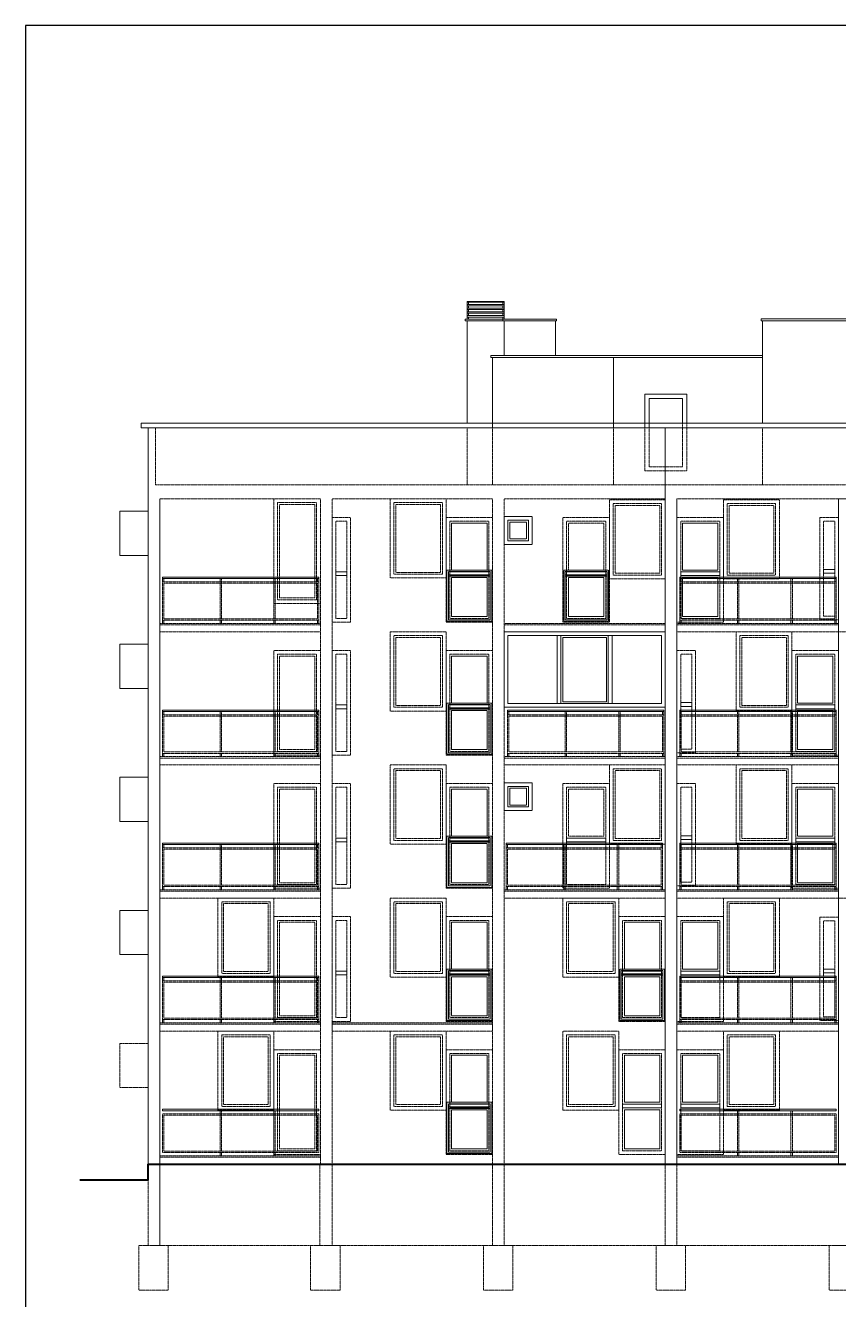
# Model space of a CAD drawing. Header units: millimetres. Extents: x -701 to 470890, y -446843 to -116129.
# Drawn here: x 213969 to 215715, y -227816 to -225078 of the extents above; entities that cross this region are included whole.
import ezdxf

# ---------------------------------------------------------------- set-up
doc = ezdxf.new("R2010")
doc.units = ezdxf.units.MM
doc.linetypes.add('ACAD_ISO03W100', pattern=[30, 12, -18])
doc.linetypes.add('HIDDEN', pattern=[0.375, 0.25, -0.125])
doc.layers.add('05-podgled-tanko', color=144, linetype='HIDDEN', lineweight=0)
doc.layers.add('09-oznaka stavke', color=1, linetype='Continuous', lineweight=0)
doc.layers.add('SAST_Linija sastavnice', color=255, linetype='Continuous', plot=False)

msp = doc.modelspace()

# ---------------------------------------------------------------- linework, layer by layer
at = {"layer": '05-podgled-tanko', "linetype": 'ByBlock', "ltscale": 5}
for points in [[(214997.43, -225671.22), (214917.43, -225671.22), (214917.43, -225672.31), (214997.43, -225672.31)], [(214917.43, -225672.31), (214920.41, -225672.31), (214920.41, -225677.13), (214917.43, -225677.13)], [(214997.43, -225672.31), (214994.45, -225672.31), (214994.45, -225677.13), (214997.43, -225677.13)], [(214997.43, -225677.13), (214917.43, -225677.13), (214917.43, -225680.34), (214997.43, -225680.34)], [(214917.43, -225680.34), (214920.41, -225680.34), (214920.41, -225685.17), (214917.43, -225685.17)], [(214997.43, -225685.17), (214917.43, -225685.17), (214917.43, -225688.38), (214997.43, -225688.38)], [(214917.43, -225688.38), (214920.41, -225688.38), (214920.41, -225693.2), (214917.43, -225693.2)], [(214997.43, -225693.2), (214917.43, -225693.2), (214917.43, -225696.41), (214997.43, -225696.41)], [(214917.43, -225696.41), (214920.41, -225696.41), (214920.41, -225701.24), (214917.43, -225701.24)], [(214997.43, -225701.24), (214917.43, -225701.24), (214917.43, -225704.45), (214997.43, -225704.45)], [(214997.43, -225680.34), (214994.45, -225680.34), (214994.45, -225685.17), (214997.43, -225685.17)], [(214997.43, -225688.38), (214994.45, -225688.38), (214994.45, -225693.2), (214997.43, -225693.2)], [(214997.43, -225696.41), (214994.45, -225696.41), (214994.45, -225701.24), (214997.43, -225701.24)], [(214994.3, -225709.27), (214913.16, -225709.27), (214913.16, -225712.36), (214994.3, -225712.36)], [(214917.43, -225704.45), (214920.41, -225704.45), (214920.41, -225709.27), (214917.43, -225709.27)], [(214994.3, -225709.27), (215109.69, -225709.27), (215109.69, -225712.36), (214994.3, -225712.36)], [(214997.43, -225704.45), (214994.45, -225704.45), (214994.45, -225709.27), (214997.43, -225709.27)], [(214997.43, -225787.27), (215107.43, -225787.27), (215107.43, -225712.36), (214997.43, -225712.36)], [(215549.43, -225708.35), (215937.43, -225708.35), (215937.43, -225712.36), (215549.43, -225712.36)], [(216854.4, -225932.27), (214217.43, -225932.27), (214217.43, -225942.27), (216854.4, -225942.27)], [(214232.43, -226216.77), (214171.81, -226216.77), (214171.81, -226121.77), (214232.43, -226121.77)], [(214263.43, -226263.27), (214599.43, -226263.27), (214599.43, -226266.27), (214263.43, -226266.27)], [(214266.43, -226273.27), (214263.43, -226273.27), (214263.43, -226266.27), (214266.43, -226266.27)], [(214596.43, -226273.27), (214599.43, -226273.27), (214599.43, -226266.27), (214596.43, -226266.27)], [(215374.43, -226263.27), (215710.43, -226263.27), (215710.43, -226266.27), (215374.43, -226266.27)], [(215377.43, -226273.27), (215374.43, -226273.27), (215374.43, -226266.27), (215377.43, -226266.27)], [(215707.43, -226273.27), (215710.43, -226273.27), (215710.43, -226266.27), (215707.43, -226266.27)], [(214266.43, -226363.27), (214263.43, -226363.27), (214263.43, -226356.27), (214266.43, -226356.27)], [(214390.29, -226363.27), (214387.29, -226363.27), (214387.29, -226356.27), (214390.29, -226356.27)], [(214505.29, -226363.27), (214502.29, -226363.27), (214502.29, -226356.27), (214505.29, -226356.27)], [(214596.43, -226363.27), (214599.43, -226363.27), (214599.43, -226356.27), (214596.43, -226356.27)], [(215377.43, -226363.27), (215374.43, -226363.27), (215374.43, -226356.27), (215377.43, -226356.27)], [(215501.29, -226363.27), (215498.29, -226363.27), (215498.29, -226356.27), (215501.29, -226356.27)], [(215616.29, -226363.27), (215613.29, -226363.27), (215613.29, -226356.27), (215616.29, -226356.27)], [(215707.43, -226363.27), (215710.43, -226363.27), (215710.43, -226356.27), (215707.43, -226356.27)], [(214232.43, -226502.77), (214171.81, -226502.77), (214171.81, -226407.77), (214232.43, -226407.77)], [(214263.43, -226549.27), (214599.43, -226549.27), (214599.43, -226552.27), (214263.43, -226552.27)], [(215004.43, -226549.27), (215340.43, -226549.27), (215340.43, -226552.27), (215004.43, -226552.27)], [(215374.43, -226549.27), (215710.43, -226549.27), (215710.43, -226552.27), (215374.43, -226552.27)], [(214266.43, -226559.27), (214263.43, -226559.27), (214263.43, -226552.27), (214266.43, -226552.27)], [(214596.43, -226559.27), (214599.43, -226559.27), (214599.43, -226552.27), (214596.43, -226552.27)], [(215007.43, -226559.27), (215004.43, -226559.27), (215004.43, -226552.27), (215007.43, -226552.27)], [(215337.43, -226559.27), (215340.43, -226559.27), (215340.43, -226552.27), (215337.43, -226552.27)], [(215377.43, -226559.27), (215374.43, -226559.27), (215374.43, -226552.27), (215377.43, -226552.27)], [(215707.43, -226559.27), (215710.43, -226559.27), (215710.43, -226552.27), (215707.43, -226552.27)], [(214266.43, -226649.27), (214263.43, -226649.27), (214263.43, -226642.27), (214266.43, -226642.27)], [(214390.29, -226649.27), (214387.29, -226649.27), (214387.29, -226642.27), (214390.29, -226642.27)], [(214505.29, -226649.27), (214502.29, -226649.27), (214502.29, -226642.27), (214505.29, -226642.27)], [(214596.43, -226649.27), (214599.43, -226649.27), (214599.43, -226642.27), (214596.43, -226642.27)], [(215007.43, -226649.27), (215004.43, -226649.27), (215004.43, -226642.27), (215007.43, -226642.27)], [(215131.29, -226649.27), (215128.29, -226649.27), (215128.29, -226642.27), (215131.29, -226642.27)], [(215246.29, -226649.27), (215243.29, -226649.27), (215243.29, -226642.27), (215246.29, -226642.27)], [(215337.43, -226649.27), (215340.43, -226649.27), (215340.43, -226642.27), (215337.43, -226642.27)], [(215377.43, -226649.27), (215374.43, -226649.27), (215374.43, -226642.27), (215377.43, -226642.27)], [(215501.29, -226649.27), (215498.29, -226649.27), (215498.29, -226642.27), (215501.29, -226642.27)], [(215616.29, -226649.27), (215613.29, -226649.27), (215613.29, -226642.27), (215616.29, -226642.27)], [(215707.43, -226649.27), (215710.43, -226649.27), (215710.43, -226642.27), (215707.43, -226642.27)], [(214232.43, -226788.77), (214171.81, -226788.77), (214171.81, -226693.77), (214232.43, -226693.77)], [(214263.43, -226835.27), (214599.43, -226835.27), (214599.43, -226838.27), (214263.43, -226838.27)], [(214266.43, -226845.27), (214263.43, -226845.27), (214263.43, -226838.27), (214266.43, -226838.27)], [(214596.43, -226845.27), (214599.43, -226845.27), (214599.43, -226838.27), (214596.43, -226838.27)], [(215001.43, -226835.27), (215337.43, -226835.27), (215337.43, -226838.27), (215001.43, -226838.27)], [(215004.43, -226845.27), (215001.43, -226845.27), (215001.43, -226838.27), (215004.43, -226838.27)], [(215334.43, -226845.27), (215337.43, -226845.27), (215337.43, -226838.27), (215334.43, -226838.27)], [(215374.43, -226835.27), (215710.43, -226835.27), (215710.43, -226838.27), (215374.43, -226838.27)], [(215377.43, -226845.27), (215374.43, -226845.27), (215374.43, -226838.27), (215377.43, -226838.27)], [(215707.43, -226845.27), (215710.43, -226845.27), (215710.43, -226838.27), (215707.43, -226838.27)], [(214266.43, -226935.27), (214263.43, -226935.27), (214263.43, -226928.27), (214266.43, -226928.27)], [(214390.29, -226935.27), (214387.29, -226935.27), (214387.29, -226928.27), (214390.29, -226928.27)], [(214505.29, -226935.27), (214502.29, -226935.27), (214502.29, -226928.27), (214505.29, -226928.27)], [(214596.43, -226935.27), (214599.43, -226935.27), (214599.43, -226928.27), (214596.43, -226928.27)], [(215004.43, -226935.27), (215001.43, -226935.27), (215001.43, -226928.27), (215004.43, -226928.27)], [(215128.29, -226935.27), (215125.29, -226935.27), (215125.29, -226928.27), (215128.29, -226928.27)], [(215243.29, -226935.27), (215240.29, -226935.27), (215240.29, -226928.27), (215243.29, -226928.27)], [(215334.43, -226935.27), (215337.43, -226935.27), (215337.43, -226928.27), (215334.43, -226928.27)], [(215377.43, -226935.27), (215374.43, -226935.27), (215374.43, -226928.27), (215377.43, -226928.27)], [(215501.29, -226935.27), (215498.29, -226935.27), (215498.29, -226928.27), (215501.29, -226928.27)], [(215616.29, -226935.27), (215613.29, -226935.27), (215613.29, -226928.27), (215616.29, -226928.27)], [(215707.43, -226935.27), (215710.43, -226935.27), (215710.43, -226928.27), (215707.43, -226928.27)], [(214232.43, -227074.77), (214171.81, -227074.77), (214171.81, -226979.77), (214232.43, -226979.77)], [(214263.43, -227121.27), (214599.43, -227121.27), (214599.43, -227124.27), (214263.43, -227124.27)], [(214266.43, -227131.27), (214263.43, -227131.27), (214263.43, -227124.27), (214266.43, -227124.27)], [(214596.43, -227131.27), (214599.43, -227131.27), (214599.43, -227124.27), (214596.43, -227124.27)], [(215374.43, -227121.27), (215710.43, -227121.27), (215710.43, -227124.27), (215374.43, -227124.27)], [(215377.43, -227131.27), (215374.43, -227131.27), (215374.43, -227124.27), (215377.43, -227124.27)], [(215707.43, -227131.27), (215710.43, -227131.27), (215710.43, -227124.27), (215707.43, -227124.27)], [(214266.43, -227221.27), (214263.43, -227221.27), (214263.43, -227214.27), (214266.43, -227214.27)], [(214390.29, -227221.27), (214387.29, -227221.27), (214387.29, -227214.27), (214390.29, -227214.27)], [(214505.29, -227221.27), (214502.29, -227221.27), (214502.29, -227214.27), (214505.29, -227214.27)], [(214596.43, -227221.27), (214599.43, -227221.27), (214599.43, -227214.27), (214596.43, -227214.27)], [(215377.43, -227221.27), (215374.43, -227221.27), (215374.43, -227214.27), (215377.43, -227214.27)], [(215501.29, -227221.27), (215498.29, -227221.27), (215498.29, -227214.27), (215501.29, -227214.27)], [(215616.29, -227221.27), (215613.29, -227221.27), (215613.29, -227214.27), (215616.29, -227214.27)], [(215707.43, -227221.27), (215710.43, -227221.27), (215710.43, -227214.27), (215707.43, -227214.27)], [(214263.43, -227407.27), (214599.43, -227407.27), (214599.43, -227410.27), (214263.43, -227410.27)], [(215374.43, -227407.27), (215710.43, -227407.27), (215710.43, -227410.27), (215374.43, -227410.27)], [(214390.29, -227507.27), (214387.29, -227507.27), (214387.29, -227500.27), (214390.29, -227500.27)], [(214505.29, -227507.27), (214502.29, -227507.27), (214502.29, -227500.27), (214505.29, -227500.27)], [(215501.29, -227507.27), (215498.29, -227507.27), (215498.29, -227500.27), (215501.29, -227500.27)], [(215616.29, -227507.27), (215613.29, -227507.27), (215613.29, -227500.27), (215616.29, -227500.27)]]:
    msp.add_lwpolyline(points, close=True, dxfattribs=at)
for points in [[(214997.43, -225787.27), (214997.43, -225712.36), (214917.43, -225712.36), (214917.43, -225932.27)], [(215552.43, -225932.27), (215552.43, -225712.36)], [(215552.43, -225787.27), (214968.89, -225787.27), (214968.89, -225791.54), (215552.43, -225791.54)], [(214972.43, -225942.27), (214972.43, -225791.54)], [(215232.43, -225942.27), (215232.43, -225791.54)], [(215299.43, -225932.27), (215299.43, -225870.27), (215389.43, -225870.27), (215389.43, -225932.27)], [(215308.43, -225932.27), (215308.43, -225879.27), (215380.43, -225879.27), (215380.43, -225932.27)], [(214257.43, -226095.27), (214257.44, -227525.27), (214232.44, -227525.27), (214232.43, -225942.27), (214257.43, -225942.27)], [(215343.43, -225942.27), (215343.43, -227525.27)], [(215351.43, -225942.27), (215376.43, -225942.27)], [(215368.43, -227525.27), (215368.43, -226095.27)], [(215740.43, -226381.27), (215740.43, -226095.27), (215715.43, -226095.27), (215715.43, -227525.27), (215740.44, -227525.26), (215740.43, -226953.27)]]:
    msp.add_lwpolyline(points, dxfattribs=at)
at = {"layer": '05-podgled-tanko', "linetype": 'ACAD_ISO03W100', "ltscale": 0.005}
for points in [[(214248.43, -225942.27), (214248.43, -226065.27), (216832.43, -226065.27), (216832.43, -225942.27)], [(214917.43, -226065.27), (214917.43, -225942.27)], [(214972.43, -226065.27), (214972.43, -225942.27)], [(215232.43, -226065.27), (215232.43, -225942.27)], [(215389.43, -225932.27), (215389.43, -226035.27), (215299.43, -226035.27), (215299.43, -225932.27)], [(215380.43, -225932.27), (215380.43, -226026.27), (215308.43, -226026.27), (215308.43, -225932.27)], [(215552.43, -226065.27), (215552.43, -225942.27)], [(216823.43, -227525.27), (216823.43, -227700.27), (214257.43, -227700.27), (214257.43, -227526.27)]]:
    msp.add_lwpolyline(points, dxfattribs=at)
at = {"layer": '05-podgled-tanko'}
for points in [[(215644.43, -225942.27), (215376.43, -225942.27)], [(214257.43, -226095.27), (214602.43, -226095.27), (214602.43, -227525.26), (214627.43, -227525.26), (214627.43, -226095.27), (214972.43, -226095.27), (214972.43, -227525.27), (214997.43, -227525.27), (214997.43, -226095.27), (215343.43, -226095.27)], [(215368.43, -226095.27), (216122.43, -226095.27)], [(215211.43, -226248.27), (215135.43, -226248.27), (215135.43, -226147.27), (215211.43, -226147.27), (215211.43, -226248.27)], [(214599.43, -226356.27), (214599.43, -226273.27), (214263.43, -226273.27), (214263.43, -226356.27), (214599.43, -226356.27)], [(215710.43, -226356.27), (215710.43, -226273.27), (215374.43, -226273.27), (215374.43, -226356.27), (215710.43, -226356.27)], [(214257.43, -226366.27), (214602.43, -226366.27), (214602.43, -226381.27), (214257.43, -226381.27), (214257.43, -226366.27)], [(214997.43, -226366.27), (215343.43, -226366.27), (215343.43, -226381.27), (214997.43, -226381.27), (214997.43, -226366.27)], [(215715.43, -226366.27), (215368.43, -226366.27), (215368.43, -226381.27), (215715.43, -226381.27), (215715.43, -226366.27)], [(215715.43, -226381.27), (216110.43, -226381.27), (216110.43, -226953.27), (215715.43, -226953.27), (215715.43, -226652.27)], [(214599.43, -226642.27), (214599.43, -226559.27), (214263.43, -226559.27), (214263.43, -226642.27), (214599.43, -226642.27)], [(215340.43, -226642.27), (215340.43, -226559.27), (215004.43, -226559.27), (215004.43, -226642.27), (215340.43, -226642.27)], [(215710.43, -226642.27), (215710.43, -226559.27), (215374.43, -226559.27), (215374.43, -226642.27), (215710.43, -226642.27)], [(214257.43, -226652.27), (214602.43, -226652.27), (214602.43, -226667.27), (214257.43, -226667.27), (214257.43, -226652.27)], [(214997.43, -226652.27), (215343.43, -226652.27), (215343.43, -226667.27), (214997.43, -226667.27), (214997.43, -226652.27)], [(215715.43, -226652.27), (215368.43, -226652.27), (215368.43, -226667.27), (215715.43, -226667.27), (215715.43, -226652.27)], [(215211.43, -226820.27), (215135.43, -226820.27), (215135.43, -226719.27), (215211.43, -226719.27), (215211.43, -226820.27)], [(214599.43, -226928.27), (214599.43, -226845.27), (214263.43, -226845.27), (214263.43, -226928.27), (214599.43, -226928.27)], [(215337.43, -226928.27), (215337.43, -226845.27), (215001.43, -226845.27), (215001.43, -226928.27), (215337.43, -226928.27)], [(215710.43, -226928.27), (215710.43, -226845.27), (215374.43, -226845.27), (215374.43, -226928.27), (215710.43, -226928.27)], [(214257.43, -226938.27), (214602.43, -226938.27), (214602.43, -226953.27), (214257.43, -226953.27), (214257.43, -226938.27)], [(214997.43, -226938.27), (215343.43, -226938.27), (215343.43, -226953.27), (214997.43, -226953.27), (214997.43, -226938.27)], [(215715.43, -226938.27), (215368.43, -226938.27), (215368.43, -226953.27), (215715.43, -226953.27), (215715.43, -226938.27)], [(214599.43, -227214.27), (214599.43, -227131.27), (214263.43, -227131.27), (214263.43, -227214.27), (214599.43, -227214.27)], [(215710.43, -227214.27), (215710.43, -227131.27), (215374.43, -227131.27), (215374.43, -227214.27), (215710.43, -227214.27)], [(214257.43, -227224.27), (214602.43, -227224.27), (214602.43, -227239.27), (214257.43, -227239.27), (214257.43, -227224.27)], [(214972.43, -227224.27), (214627.43, -227224.27), (214627.43, -227239.27), (214972.43, -227239.27), (214972.43, -227224.27)], [(215715.43, -227224.27), (215368.43, -227224.27), (215368.43, -227239.27), (215715.43, -227239.27), (215715.43, -227224.27)], [(214232.43, -227265.77), (214171.81, -227265.77), (214171.81, -227360.77), (214171.81, -227360.77), (214232.43, -227360.77)], [(214599.43, -227500.27), (214599.43, -227417.27), (214263.43, -227417.27), (214263.43, -227500.27), (214599.43, -227500.27)], [(215710.43, -227500.27), (215710.43, -227417.27), (215374.43, -227417.27), (215374.43, -227500.27), (215710.43, -227500.27)], [(214257.43, -227510.27), (214602.43, -227510.27), (214602.43, -227525.27), (214257.43, -227525.27), (214257.43, -227510.27)], [(215368.43, -227510.27), (215715.43, -227510.27), (215715.43, -227525.27), (215368.43, -227525.27), (215368.43, -227510.27)]]:
    msp.add_lwpolyline(points, dxfattribs=at).dxf.unprotected_set("ltscale", 0)
for points in [[(214502.43, -226095.27), (214602.43, -226095.27), (214602.43, -226320.27), (214502.43, -226320.27)], [(214510.43, -226103.27), (214594.43, -226103.27), (214594.43, -226312.27), (214510.43, -226312.27)], [(214514.43, -226107.27), (214590.43, -226107.27), (214590.43, -226308.27), (214514.43, -226308.27)], [(214752.43, -226095.27), (214872.43, -226095.27), (214872.43, -226265.27), (214752.43, -226265.27)], [(214760.43, -226103.27), (214864.43, -226103.27), (214864.43, -226257.27), (214760.43, -226257.27)], [(214764.43, -226107.27), (214860.43, -226107.27), (214860.43, -226253.27), (214764.43, -226253.27)], [(215343.43, -226097.27), (215223.43, -226097.27), (215223.43, -226267.27), (215343.43, -226267.27)], [(215335.43, -226105.27), (215231.43, -226105.27), (215231.43, -226259.27), (215335.43, -226259.27)], [(215331.43, -226109.27), (215235.43, -226109.27), (215235.43, -226255.27), (215331.43, -226255.27)], [(215588.43, -226097.27), (215468.43, -226097.27), (215468.43, -226267.27), (215588.43, -226267.27)], [(215580.43, -226105.27), (215476.43, -226105.27), (215476.43, -226259.27), (215580.43, -226259.27)], [(215576.43, -226109.27), (215480.43, -226109.27), (215480.43, -226255.27), (215576.43, -226255.27)], [(214627.43, -226135.27), (214667.43, -226135.27), (214667.43, -226360.27), (214627.43, -226360.27)], [(214872.43, -226135.27), (214972.43, -226135.27), (214972.43, -226360.27), (214872.43, -226360.27)], [(215223.43, -226135.27), (215123.43, -226135.27), (215123.43, -226360.27), (215223.43, -226360.27)], [(215468.43, -226135.27), (215368.43, -226135.27), (215368.43, -226360.27), (215468.43, -226360.27)], [(215675.43, -226135.27), (215715.43, -226135.27), (215715.43, -226355.27), (215675.43, -226355.27)], [(214635.43, -226143.27), (214659.43, -226143.27), (214659.43, -226352.27), (214635.43, -226352.27)], [(214880.43, -226143.27), (214964.43, -226143.27), (214964.43, -226352.27), (214880.43, -226352.27)], [(215215.43, -226143.27), (215131.43, -226143.27), (215131.43, -226352.27), (215215.43, -226352.27)], [(215460.43, -226143.27), (215376.43, -226143.27), (215376.43, -226352.27), (215460.43, -226352.27)], [(215683.43, -226143.27), (215707.43, -226143.27), (215707.43, -226347.27), (215683.43, -226347.27)], [(214596.43, -226353.27), (214596.43, -226276.27), (214266.43, -226276.27), (214266.43, -226353.27)], [(214390.29, -226266.27), (214387.29, -226266.27), (214387.29, -226353.27), (214390.29, -226353.27)], [(214505.29, -226266.27), (214502.29, -226266.27), (214502.29, -226353.27), (214505.29, -226353.27)], [(215707.43, -226353.27), (215707.43, -226276.27), (215377.43, -226276.27), (215377.43, -226353.27)], [(215501.29, -226266.27), (215498.29, -226266.27), (215498.29, -226353.27), (215501.29, -226353.27)], [(215616.29, -226266.27), (215613.29, -226266.27), (215613.29, -226353.27), (215616.29, -226353.27)], [(214257.43, -226366.27), (214602.43, -226366.27), (214602.43, -226363.27), (214257.43, -226363.27)], [(214752.43, -226381.27), (214872.43, -226381.27), (214872.43, -226551.27), (214752.43, -226551.27)], [(214997.43, -226366.27), (215343.43, -226366.27), (215343.43, -226363.27), (214997.43, -226363.27)], [(215715.43, -226366.27), (215368.43, -226366.27), (215368.43, -226363.27), (215715.43, -226363.27)], [(215495.43, -226381.27), (215615.43, -226381.27), (215615.43, -226551.27), (215495.43, -226551.27)], [(214760.43, -226389.27), (214864.43, -226389.27), (214864.43, -226543.27), (214760.43, -226543.27)], [(214764.43, -226393.27), (214860.43, -226393.27), (214860.43, -226539.27), (214764.43, -226539.27)], [(215503.43, -226389.27), (215607.43, -226389.27), (215607.43, -226543.27), (215503.43, -226543.27)], [(215507.43, -226393.27), (215603.43, -226393.27), (215603.43, -226539.27), (215507.43, -226539.27)], [(214502.43, -226421.27), (214602.43, -226421.27), (214602.43, -226646.27), (214502.43, -226646.27)], [(214510.43, -226429.27), (214594.43, -226429.27), (214594.43, -226638.27), (214510.43, -226638.27)], [(214514.43, -226433.27), (214590.43, -226433.27), (214590.43, -226634.27), (214514.43, -226634.27)], [(214627.43, -226421.27), (214667.43, -226421.27), (214667.43, -226646.27), (214627.43, -226646.27)], [(214635.43, -226429.27), (214659.43, -226429.27), (214659.43, -226638.27), (214635.43, -226638.27)], [(214872.43, -226421.27), (214972.43, -226421.27), (214972.43, -226646.27), (214872.43, -226646.27)], [(214880.43, -226429.27), (214964.43, -226429.27), (214964.43, -226638.27), (214880.43, -226638.27)], [(215408.43, -226421.27), (215368.43, -226421.27), (215368.43, -226641.27), (215408.43, -226641.27)], [(215400.43, -226429.27), (215376.43, -226429.27), (215376.43, -226633.27), (215400.43, -226633.27)], [(215615.43, -226421.27), (215715.43, -226421.27), (215715.43, -226646.27), (215615.43, -226646.27)], [(215623.43, -226429.27), (215707.43, -226429.27), (215707.43, -226638.27), (215623.43, -226638.27)], [(214596.43, -226639.27), (214596.43, -226562.27), (214266.43, -226562.27), (214266.43, -226639.27)], [(214390.29, -226552.27), (214387.29, -226552.27), (214387.29, -226639.27), (214390.29, -226639.27)], [(214505.29, -226552.27), (214502.29, -226552.27), (214502.29, -226639.27), (214505.29, -226639.27)], [(215337.43, -226639.27), (215337.43, -226562.27), (215007.43, -226562.27), (215007.43, -226639.27)], [(215131.29, -226552.27), (215128.29, -226552.27), (215128.29, -226639.27), (215131.29, -226639.27)], [(215246.29, -226552.27), (215243.29, -226552.27), (215243.29, -226639.27), (215246.29, -226639.27)], [(215707.43, -226639.27), (215707.43, -226562.27), (215377.43, -226562.27), (215377.43, -226639.27)], [(215501.29, -226552.27), (215498.29, -226552.27), (215498.29, -226639.27), (215501.29, -226639.27)], [(215616.29, -226552.27), (215613.29, -226552.27), (215613.29, -226639.27), (215616.29, -226639.27)], [(214257.43, -226652.27), (214602.43, -226652.27), (214602.43, -226649.27), (214257.43, -226649.27)], [(214997.43, -226652.27), (215343.43, -226652.27), (215343.43, -226649.27), (214997.43, -226649.27)], [(215715.43, -226652.27), (215368.43, -226652.27), (215368.43, -226649.27), (215715.43, -226649.27)], [(214752.43, -226667.27), (214872.43, -226667.27), (214872.43, -226837.27), (214752.43, -226837.27)], [(214760.43, -226675.27), (214864.43, -226675.27), (214864.43, -226829.27), (214760.43, -226829.27)], [(214764.43, -226679.27), (214860.43, -226679.27), (214860.43, -226825.27), (214764.43, -226825.27)], [(215343.43, -226667.27), (215223.43, -226667.27), (215223.43, -226837.27), (215343.43, -226837.27)], [(215335.43, -226675.27), (215231.43, -226675.27), (215231.43, -226829.27), (215335.43, -226829.27)], [(215331.43, -226679.27), (215235.43, -226679.27), (215235.43, -226825.27), (215331.43, -226825.27)], [(215495.43, -226667.27), (215615.43, -226667.27), (215615.43, -226837.27), (215495.43, -226837.27)], [(215503.43, -226675.27), (215607.43, -226675.27), (215607.43, -226829.27), (215503.43, -226829.27)], [(215507.43, -226679.27), (215603.43, -226679.27), (215603.43, -226825.27), (215507.43, -226825.27)], [(214502.43, -226707.27), (214602.43, -226707.27), (214602.43, -226932.27), (214502.43, -226932.27)], [(214627.43, -226707.27), (214667.43, -226707.27), (214667.43, -226932.27), (214627.43, -226932.27)], [(214872.43, -226707.27), (214972.43, -226707.27), (214972.43, -226932.27), (214872.43, -226932.27)], [(215223.43, -226707.27), (215123.43, -226707.27), (215123.43, -226932.27), (215223.43, -226932.27)], [(215408.43, -226707.27), (215368.43, -226707.27), (215368.43, -226927.27), (215408.43, -226927.27)], [(215615.43, -226707.27), (215715.43, -226707.27), (215715.43, -226932.27), (215615.43, -226932.27)], [(214510.43, -226715.27), (214594.43, -226715.27), (214594.43, -226924.27), (214510.43, -226924.27)], [(214514.43, -226719.27), (214590.43, -226719.27), (214590.43, -226920.27), (214514.43, -226920.27)], [(214635.43, -226715.27), (214659.43, -226715.27), (214659.43, -226924.27), (214635.43, -226924.27)], [(214880.43, -226715.27), (214964.43, -226715.27), (214964.43, -226924.27), (214880.43, -226924.27)], [(215215.43, -226715.27), (215131.43, -226715.27), (215131.43, -226924.27), (215215.43, -226924.27)], [(215400.43, -226715.27), (215376.43, -226715.27), (215376.43, -226919.27), (215400.43, -226919.27)], [(215623.43, -226715.27), (215707.43, -226715.27), (215707.43, -226924.27), (215623.43, -226924.27)], [(214596.43, -226925.27), (214596.43, -226848.27), (214266.43, -226848.27), (214266.43, -226925.27)], [(214390.29, -226838.27), (214387.29, -226838.27), (214387.29, -226925.27), (214390.29, -226925.27)], [(214505.29, -226838.27), (214502.29, -226838.27), (214502.29, -226925.27), (214505.29, -226925.27)], [(215334.43, -226925.27), (215334.43, -226848.27), (215004.43, -226848.27), (215004.43, -226925.27)], [(215128.29, -226838.27), (215125.29, -226838.27), (215125.29, -226925.27), (215128.29, -226925.27)], [(215243.29, -226838.27), (215240.29, -226838.27), (215240.29, -226925.27), (215243.29, -226925.27)], [(215707.43, -226925.27), (215707.43, -226848.27), (215377.43, -226848.27), (215377.43, -226925.27)], [(215501.29, -226838.27), (215498.29, -226838.27), (215498.29, -226925.27), (215501.29, -226925.27)], [(215616.29, -226838.27), (215613.29, -226838.27), (215613.29, -226925.27), (215616.29, -226925.27)], [(214257.43, -226938.27), (214602.43, -226938.27), (214602.43, -226935.27), (214257.43, -226935.27)], [(214382.43, -226953.27), (214502.43, -226953.27), (214502.43, -227123.27), (214382.43, -227123.27)], [(214390.43, -226961.27), (214494.43, -226961.27), (214494.43, -227115.27), (214390.43, -227115.27)], [(214752.43, -226953.27), (214872.43, -226953.27), (214872.43, -227123.27), (214752.43, -227123.27)], [(214760.43, -226961.27), (214864.43, -226961.27), (214864.43, -227115.27), (214760.43, -227115.27)], [(214997.43, -226938.27), (215343.43, -226938.27), (215343.43, -226935.27), (214997.43, -226935.27)], [(215123.43, -226953.27), (215243.43, -226953.27), (215243.43, -227123.27), (215123.43, -227123.27)], [(215131.43, -226961.27), (215235.43, -226961.27), (215235.43, -227115.27), (215131.43, -227115.27)], [(215715.43, -226938.27), (215368.43, -226938.27), (215368.43, -226935.27), (215715.43, -226935.27)], [(215588.43, -226953.27), (215468.43, -226953.27), (215468.43, -227123.27), (215588.43, -227123.27)], [(215580.43, -226961.27), (215476.43, -226961.27), (215476.43, -227115.27), (215580.43, -227115.27)], [(214394.43, -226965.27), (214490.43, -226965.27), (214490.43, -227111.27), (214394.43, -227111.27)], [(214764.43, -226965.27), (214860.43, -226965.27), (214860.43, -227111.27), (214764.43, -227111.27)], [(215135.43, -226965.27), (215231.43, -226965.27), (215231.43, -227111.27), (215135.43, -227111.27)], [(215576.43, -226965.27), (215480.43, -226965.27), (215480.43, -227111.27), (215576.43, -227111.27)], [(214502.43, -226993.27), (214602.43, -226993.27), (214602.43, -227218.27), (214502.43, -227218.27)], [(214510.43, -227001.27), (214594.43, -227001.27), (214594.43, -227210.27), (214510.43, -227210.27)], [(214514.43, -227005.27), (214590.43, -227005.27), (214590.43, -227206.27), (214514.43, -227206.27)], [(214627.43, -226993.27), (214667.43, -226993.27), (214667.43, -227218.27), (214627.43, -227218.27)], [(214635.43, -227001.27), (214659.43, -227001.27), (214659.43, -227210.27), (214635.43, -227210.27)], [(214872.43, -226993.27), (214972.43, -226993.27), (214972.43, -227218.27), (214872.43, -227218.27)], [(214880.43, -227001.27), (214964.43, -227001.27), (214964.43, -227210.27), (214880.43, -227210.27)], [(215243.43, -226993.27), (215343.43, -226993.27), (215343.43, -227218.27), (215243.43, -227218.27)], [(215251.43, -227001.27), (215335.43, -227001.27), (215335.43, -227210.27), (215251.43, -227210.27)], [(215468.43, -226993.27), (215368.43, -226993.27), (215368.43, -227218.27), (215468.43, -227218.27)], [(215460.43, -227001.27), (215376.43, -227001.27), (215376.43, -227210.27), (215460.43, -227210.27)], [(215675.43, -226994.35), (215715.43, -226994.35), (215715.43, -227216.35), (215675.43, -227216.35)], [(215683.43, -227002.35), (215707.43, -227002.35), (215707.43, -227208.35), (215683.43, -227208.35)], [(214390.29, -227124.27), (214387.29, -227124.27), (214387.29, -227211.27), (214390.29, -227211.27)], [(214505.29, -227124.27), (214502.29, -227124.27), (214502.29, -227211.27), (214505.29, -227211.27)], [(215501.29, -227124.27), (215498.29, -227124.27), (215498.29, -227211.27), (215501.29, -227211.27)], [(215616.29, -227124.27), (215613.29, -227124.27), (215613.29, -227211.27), (215616.29, -227211.27)], [(214596.43, -227211.27), (214596.43, -227134.27), (214266.43, -227134.27), (214266.43, -227211.27)], [(215707.43, -227211.27), (215707.43, -227134.27), (215377.43, -227134.27), (215377.43, -227211.27)], [(214257.43, -227224.27), (214602.43, -227224.27), (214602.43, -227221.27), (214257.43, -227221.27)], [(214972.43, -227224.27), (214627.43, -227224.27), (214627.43, -227221.27), (214972.43, -227221.27)], [(215715.43, -227224.27), (215368.43, -227224.27), (215368.43, -227221.27), (215715.43, -227221.27)], [(214382.43, -227239.27), (214502.43, -227239.27), (214502.43, -227409.27), (214382.43, -227409.27)], [(214390.43, -227247.27), (214494.43, -227247.27), (214494.43, -227401.27), (214390.43, -227401.27)], [(214394.43, -227251.27), (214490.43, -227251.27), (214490.43, -227397.27), (214394.43, -227397.27)], [(214752.43, -227239.27), (214872.43, -227239.27), (214872.43, -227409.27), (214752.43, -227409.27)], [(214760.43, -227247.27), (214864.43, -227247.27), (214864.43, -227401.27), (214760.43, -227401.27)], [(214764.43, -227251.27), (214860.43, -227251.27), (214860.43, -227397.27), (214764.43, -227397.27)], [(215123.43, -227239.27), (215243.43, -227239.27), (215243.43, -227409.27), (215123.43, -227409.27)], [(215131.43, -227247.27), (215235.43, -227247.27), (215235.43, -227401.27), (215131.43, -227401.27)], [(215135.43, -227251.27), (215231.43, -227251.27), (215231.43, -227397.27), (215135.43, -227397.27)], [(215588.43, -227239.27), (215468.43, -227239.27), (215468.43, -227409.27), (215588.43, -227409.27)], [(215580.43, -227247.27), (215476.43, -227247.27), (215476.43, -227401.27), (215580.43, -227401.27)], [(215576.43, -227251.27), (215480.43, -227251.27), (215480.43, -227397.27), (215576.43, -227397.27)], [(214502.43, -227279.27), (214602.43, -227279.27), (214602.43, -227504.27), (214502.43, -227504.27)], [(214510.43, -227287.27), (214594.43, -227287.27), (214594.43, -227496.27), (214510.43, -227496.27)], [(214872.43, -227279.27), (214972.43, -227279.27), (214972.43, -227504.27), (214872.43, -227504.27)], [(214880.43, -227287.27), (214964.43, -227287.27), (214964.43, -227496.27), (214880.43, -227496.27)], [(215243.43, -227279.27), (215343.43, -227279.27), (215343.43, -227504.27), (215243.43, -227504.27)], [(215251.43, -227287.27), (215335.43, -227287.27), (215335.43, -227496.27), (215251.43, -227496.27)], [(215468.43, -227279.27), (215368.43, -227279.27), (215368.43, -227504.27), (215468.43, -227504.27)], [(215460.43, -227287.27), (215376.43, -227287.27), (215376.43, -227496.27), (215460.43, -227496.27)], [(214514.43, -227291.27), (214590.43, -227291.27), (214590.43, -227492.27), (214514.43, -227492.27)], [(214596.43, -227497.27), (214596.43, -227420.27), (214266.43, -227420.27), (214266.43, -227497.27)], [(214390.29, -227410.27), (214387.29, -227410.27), (214387.29, -227497.27), (214390.29, -227497.27)], [(214505.29, -227410.27), (214502.29, -227410.27), (214502.29, -227497.27), (214505.29, -227497.27)], [(215707.43, -227497.27), (215707.43, -227420.27), (215377.43, -227420.27), (215377.43, -227497.27)], [(215501.29, -227410.27), (215498.29, -227410.27), (215498.29, -227497.27), (215501.29, -227497.27)], [(215616.29, -227410.27), (215613.29, -227410.27), (215613.29, -227497.27), (215616.29, -227497.27)], [(214257.43, -227510.27), (214602.43, -227510.27), (214602.43, -227507.27), (214257.43, -227507.27)], [(215368.43, -227510.27), (215715.43, -227510.27), (215715.43, -227507.27), (215368.43, -227507.27)]]:
    msp.add_lwpolyline(points, close=True, dxfattribs=at).dxf.unprotected_set("ltscale", 0)
at = {"layer": '05-podgled-tanko', "ltscale": 5}
for points in [[(214997.43, -226193.27), (215057.43, -226193.27), (215057.43, -226133.27), (214997.43, -226133.27)], [(215005.43, -226185.27), (215049.43, -226185.27), (215049.43, -226141.27), (215005.43, -226141.27)], [(215009.43, -226181.27), (215045.43, -226181.27), (215045.43, -226145.27), (215009.43, -226145.27)], [(214874.43, -226358.27), (214970.43, -226358.27), (214970.43, -226248.27), (214874.43, -226248.27)], [(215221.43, -226358.27), (215125.43, -226358.27), (215125.43, -226248.27), (215221.43, -226248.27)], [(215683.43, -226247.27), (215707.43, -226247.27), (215707.43, -226255.27), (215683.43, -226255.27)], [(214635.43, -226252.27), (214659.43, -226252.27), (214659.43, -226260.27), (214635.43, -226260.27)], [(214877.43, -226355.27), (214967.43, -226355.27), (214967.43, -226251.27), (214877.43, -226251.27)], [(214877.43, -226258.27), (214967.43, -226258.27), (214967.43, -226261.27), (214877.43, -226261.27)], [(214880.43, -226252.27), (214964.43, -226252.27), (214964.43, -226260.27), (214880.43, -226260.27)], [(214960.43, -226264.27), (214884.43, -226264.27), (214884.43, -226348.27), (214960.43, -226348.27)], [(215218.43, -226355.27), (215128.43, -226355.27), (215128.43, -226251.27), (215218.43, -226251.27)], [(215218.43, -226258.27), (215128.43, -226258.27), (215128.43, -226261.27), (215218.43, -226261.27)], [(215215.43, -226252.27), (215131.43, -226252.27), (215131.43, -226260.27), (215215.43, -226260.27)], [(215135.43, -226264.27), (215211.43, -226264.27), (215211.43, -226348.27), (215135.43, -226348.27)], [(215460.43, -226252.27), (215376.43, -226252.27), (215376.43, -226260.27), (215460.43, -226260.27)], [(215380.43, -226264.27), (215456.43, -226264.27), (215456.43, -226348.27), (215380.43, -226348.27)], [(214635.43, -226538.27), (214659.43, -226538.27), (214659.43, -226546.27), (214635.43, -226546.27)], [(214874.43, -226644.27), (214970.43, -226644.27), (214970.43, -226534.27), (214874.43, -226534.27)], [(214877.43, -226641.27), (214967.43, -226641.27), (214967.43, -226537.27), (214877.43, -226537.27)], [(214877.43, -226544.27), (214967.43, -226544.27), (214967.43, -226547.27), (214877.43, -226547.27)], [(214880.43, -226538.27), (214964.43, -226538.27), (214964.43, -226546.27), (214880.43, -226546.27)], [(214960.43, -226550.27), (214884.43, -226550.27), (214884.43, -226634.27), (214960.43, -226634.27)], [(215400.43, -226533.27), (215376.43, -226533.27), (215376.43, -226541.27), (215400.43, -226541.27)], [(215623.43, -226538.27), (215707.43, -226538.27), (215707.43, -226546.27), (215623.43, -226546.27)], [(215703.43, -226550.27), (215627.43, -226550.27), (215627.43, -226634.27), (215703.43, -226634.27)], [(214997.43, -226765.27), (215057.43, -226765.27), (215057.43, -226705.27), (214997.43, -226705.27)], [(215005.43, -226757.27), (215049.43, -226757.27), (215049.43, -226713.27), (215005.43, -226713.27)], [(215009.43, -226753.27), (215045.43, -226753.27), (215045.43, -226717.27), (215009.43, -226717.27)], [(214635.43, -226824.27), (214659.43, -226824.27), (214659.43, -226832.27), (214635.43, -226832.27)], [(214874.43, -226930.27), (214970.43, -226930.27), (214970.43, -226820.27), (214874.43, -226820.27)], [(214877.43, -226927.27), (214967.43, -226927.27), (214967.43, -226823.27), (214877.43, -226823.27)], [(214880.43, -226824.27), (214964.43, -226824.27), (214964.43, -226832.27), (214880.43, -226832.27)], [(215215.43, -226824.27), (215131.43, -226824.27), (215131.43, -226832.27), (215215.43, -226832.27)], [(215400.43, -226819.27), (215376.43, -226819.27), (215376.43, -226827.27), (215400.43, -226827.27)], [(215623.43, -226824.27), (215707.43, -226824.27), (215707.43, -226832.27), (215623.43, -226832.27)], [(214877.43, -226830.27), (214967.43, -226830.27), (214967.43, -226833.27), (214877.43, -226833.27)], [(214960.43, -226836.27), (214884.43, -226836.27), (214884.43, -226920.27), (214960.43, -226920.27)], [(215703.43, -226836.27), (215627.43, -226836.27), (215627.43, -226920.27), (215703.43, -226920.27)], [(214635.43, -227110.27), (214659.43, -227110.27), (214659.43, -227118.27), (214635.43, -227118.27)], [(214874.43, -227216.27), (214970.43, -227216.27), (214970.43, -227106.27), (214874.43, -227106.27)], [(214877.43, -227213.27), (214967.43, -227213.27), (214967.43, -227109.27), (214877.43, -227109.27)], [(214877.43, -227116.27), (214967.43, -227116.27), (214967.43, -227119.27), (214877.43, -227119.27)], [(214880.43, -227110.27), (214964.43, -227110.27), (214964.43, -227118.27), (214880.43, -227118.27)], [(214960.43, -227122.27), (214884.43, -227122.27), (214884.43, -227206.27), (214960.43, -227206.27)], [(215245.43, -227216.27), (215341.43, -227216.27), (215341.43, -227106.27), (215245.43, -227106.27)], [(215248.43, -227213.27), (215338.43, -227213.27), (215338.43, -227109.27), (215248.43, -227109.27)], [(215248.43, -227116.27), (215338.43, -227116.27), (215338.43, -227119.27), (215248.43, -227119.27)], [(215251.43, -227110.27), (215335.43, -227110.27), (215335.43, -227118.27), (215251.43, -227118.27)], [(215331.43, -227122.27), (215255.43, -227122.27), (215255.43, -227206.27), (215331.43, -227206.27)], [(215460.43, -227110.27), (215376.43, -227110.27), (215376.43, -227118.27), (215460.43, -227118.27)], [(215683.43, -227106.35), (215707.43, -227106.35), (215707.43, -227114.35), (215683.43, -227114.35)], [(214874.43, -227502.27), (214970.43, -227502.27), (214970.43, -227392.27), (214874.43, -227392.27)], [(214877.43, -227499.27), (214967.43, -227499.27), (214967.43, -227395.27), (214877.43, -227395.27)], [(214880.43, -227396.27), (214964.43, -227396.27), (214964.43, -227404.27), (214880.43, -227404.27)], [(215251.43, -227396.27), (215335.43, -227396.27), (215335.43, -227404.27), (215251.43, -227404.27)], [(215460.43, -227396.27), (215376.43, -227396.27), (215376.43, -227404.27), (215460.43, -227404.27)], [(214877.43, -227402.27), (214967.43, -227402.27), (214967.43, -227405.27), (214877.43, -227405.27)], [(214960.43, -227408.27), (214884.43, -227408.27), (214884.43, -227492.27), (214960.43, -227492.27)], [(215331.43, -227408.27), (215255.43, -227408.27), (215255.43, -227492.27), (215331.43, -227492.27)]]:
    msp.add_lwpolyline(points, close=True, dxfattribs=at)
for points in [[(214884.43, -226248.27), (214960.43, -226248.27), (214960.43, -226147.27), (214884.43, -226147.27), (214884.43, -226248.27)], [(215456.43, -226248.27), (215380.43, -226248.27), (215380.43, -226147.27), (215456.43, -226147.27), (215456.43, -226248.27)], [(214884.43, -226534.27), (214960.43, -226534.27), (214960.43, -226433.27), (214884.43, -226433.27), (214884.43, -226534.27)], [(215627.43, -226534.27), (215703.43, -226534.27), (215703.43, -226433.27), (215627.43, -226433.27), (215627.43, -226534.27)], [(214884.43, -226820.27), (214960.43, -226820.27), (214960.43, -226719.27), (214884.43, -226719.27), (214884.43, -226820.27)], [(215627.43, -226820.27), (215703.43, -226820.27), (215703.43, -226719.27), (215627.43, -226719.27), (215627.43, -226820.27)], [(214884.43, -227106.27), (214960.43, -227106.27), (214960.43, -227005.27), (214884.43, -227005.27), (214884.43, -227106.27)], [(215255.43, -227106.27), (215331.43, -227106.27), (215331.43, -227005.27), (215255.43, -227005.27), (215255.43, -227106.27)], [(215456.43, -227106.27), (215380.43, -227106.27), (215380.43, -227005.27), (215456.43, -227005.27), (215456.43, -227106.27)], [(214884.43, -227392.27), (214960.43, -227392.27), (214960.43, -227291.27), (214884.43, -227291.27), (214884.43, -227392.27)], [(215255.43, -227392.27), (215331.43, -227392.27), (215331.43, -227291.27), (215255.43, -227291.27), (215255.43, -227392.27)], [(215456.43, -227392.27), (215380.43, -227392.27), (215380.43, -227291.27), (215456.43, -227291.27), (215456.43, -227392.27)]]:
    msp.add_lwpolyline(points, dxfattribs=at)
at = {"layer": '05-podgled-tanko', "linetype": 'ByBlock', "lineweight": 40, "ltscale": 5}
msp.add_lwpolyline([(214085.85, -227559.2), (214232.44, -227559.2), (214232.44, -227525.27), (216921.4, -227525.27)], dxfattribs=at)
at = {"layer": '05-podgled-tanko', "linetype": 'ACAD_ISO03W100', "ltscale": 0.005}
for points in [[(214232.43, -227526.27), (214257.43, -227526.27), (214257.43, -227700.27), (214232.43, -227700.27)], [(214601.43, -227525.27), (214627.43, -227525.27), (214627.43, -227700.27), (214601.43, -227700.27)], [(214972.43, -227525.27), (214997.43, -227525.27), (214997.43, -227700.27), (214972.43, -227700.27)], [(215343.43, -227525.27), (215368.43, -227525.27), (215368.43, -227700.27), (215343.43, -227700.27)], [(214212.52, -227700.27), (214275.63, -227700.27), (214275.63, -227796.3), (214212.52, -227796.3)], [(214581.52, -227700.27), (214644.63, -227700.27), (214644.63, -227796.3), (214581.52, -227796.3)], [(214952.52, -227700.27), (215015.63, -227700.27), (215015.63, -227796.3), (214952.52, -227796.3)], [(215323.52, -227700.27), (215386.63, -227700.27), (215386.63, -227796.3), (215323.52, -227796.3)], [(215695.52, -227700.26), (215758.64, -227700.26), (215758.64, -227796.28), (215695.52, -227796.28)]]:
    msp.add_lwpolyline(points, close=True, dxfattribs=at)
at = {"layer": '09-oznaka stavke', "color": 20, "linetype": 'ByBlock', "ltscale": 5, "true_color": 0xf0310f}
for points in [[(214997.43, -226381.27), (215343.43, -226381.27), (215343.43, -226543.27), (214997.43, -226543.27)], [(215005.43, -226389.27), (215335.43, -226389.27), (215335.43, -226535.27), (215005.43, -226535.27)], [(215122.93, -226393.27), (215216.93, -226393.27), (215216.93, -226531.27), (215122.93, -226531.27)]]:
    msp.add_lwpolyline(points, close=True, dxfattribs=at)
for points in [[(215118.93, -226389.27), (215118.93, -226535.27), (215110.93, -226535.27), (215110.93, -226389.27)], [(215118.93, -226389.27), (215220.93, -226389.27)], [(215220.93, -226389.27), (215220.93, -226535.27), (215228.93, -226535.27), (215228.93, -226389.27)]]:
    msp.add_lwpolyline(points, dxfattribs=at)
at = {"layer": 'SAST_Linija sastavnice'}
msp.add_lwpolyline([(213969.02, -229177.75), (219607.02, -229177.75), (219607.02, -225077.75), (213969.02, -225077.75)], close=True, dxfattribs=at)

doc.saveas('drawing.dxf')
